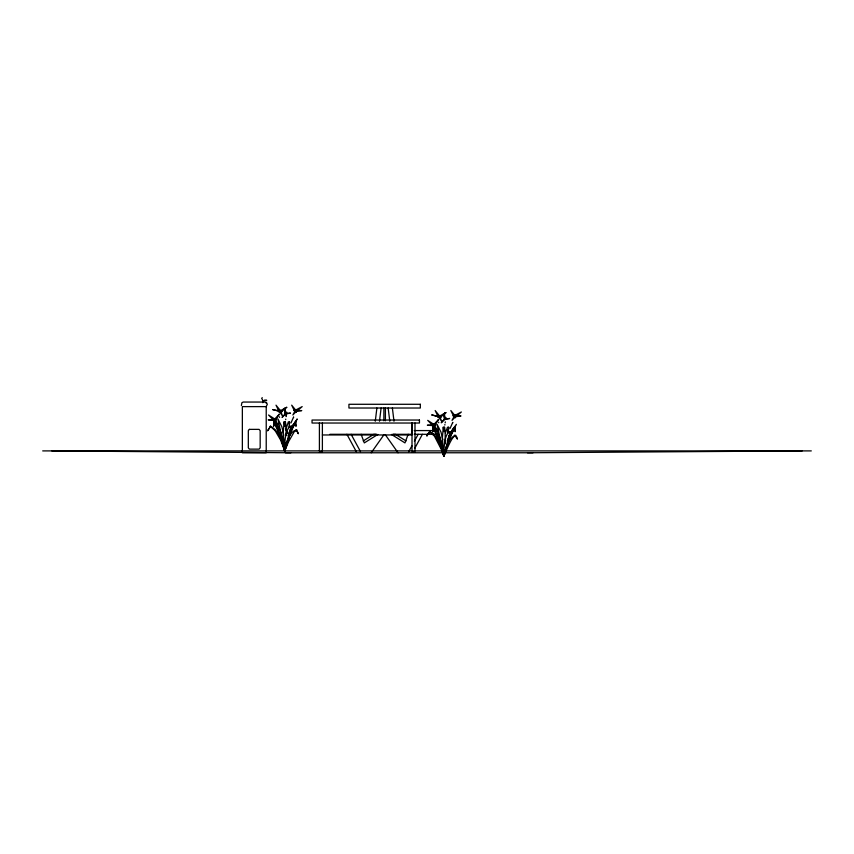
<?xml version="1.0" encoding="UTF-8"?>
<svg xmlns="http://www.w3.org/2000/svg" width="854" height="854" viewBox="0 0 854 854"><rect width="100%" height="100%" fill="white"/><g stroke="black" fill="none" stroke-linecap="round" stroke-linejoin="round"><path stroke-width="1.28" d="M286.901 441.796C288.374 437.451 294.779 424.812 298.302 433.736L296.722 429.946L294.481 431.387L288.609 441.625L284.734 450.955C284.905 442.682 284.425 433.138 289.709 426.242L291.417 426.242L291.673 430.704L289.709 426.242M445.66 451.713L443.899 456.335L443.909 451.99M443.909 450.901C444.358 444.347 444.55 436.928 448.862 431.622L450.57 431.622L450.827 436.084L448.862 431.622M286.175 435.583L285.855 424.406L285.375 421.865L284.104 421.865L283.218 432.668L284.734 450.955L290.52 432.668L295.794 421.865L292.442 425.794L289.058 432.668M293.584 417.531L293.605 416.987M452.737 422.911L452.769 422.367M273.814 421.865L273.622 426.306L274.454 421.865L273.814 421.865L281.062 438.283L284.734 450.955L291.161 430.448M432.967 427.246L432.786 431.686L433.608 427.246L432.967 427.246L440.216 443.664L443.899 456.335L449.674 438.049L454.947 427.246L453.218 428.612L450.485 432.999L447.229 440.963M445.169 443.909L445.19 431.174L444.528 427.246L443.258 427.246L442.372 438.049L443.899 456.335L448.435 440.685M285.695 419.666L285.727 419.122M444.849 425.046L444.881 424.502M278.393 424.502L278.436 423.958M285.759 429.893L288.332 421.865L289.527 421.865L288.951 427.63M437.547 429.882L437.59 429.338M445.372 432.999L447.485 427.246L448.681 427.246L448.104 432.999M289.346 424.118L289.527 421.865M448.681 427.246L448.286 431.686L447.87 429.498M445.212 422.837L445.297 421.855M286.069 415.813L286.143 414.959M444.635 449.791L443.899 456.335L442.425 451.99M286.229 415.588L286.133 416.592M285.674 442.553L284.734 450.955L280.571 439.97L274.956 430.352M267.377 404.059L266.224 406.621L266.224 451.446M375.28 421.214L376.892 408.02M379.496 421.214L381.108 408.02M285.375 421.865L284.734 426.306L284.104 421.865M444.528 427.246L443.899 431.686L443.258 427.246M273.782 420.136L279.29 432.337L284.734 450.955L285.759 444.411L284.734 450.955C282.204 441.977 279.237 431.153 270.643 426.242L267.654 430.704L270.643 426.242M442.724 451.99L443.899 456.335L444.923 449.791M442.767 439.693L441.006 432.135L437.088 424.342L443.899 456.335L444.326 453.784L443.899 456.335L438.444 437.718L432.337 424.342C440.056 433.095 442.564 445.062 443.899 456.335L444.955 451.99M285.973 444.411L284.734 450.955L282.001 438.305M283.752 444.411L284.734 450.955L285.449 447.09M274.113 420.136C281.19 428.74 283.432 440.173 284.734 450.955L285.375 447.496M443.322 452.577L443.899 456.335L444.753 451.713M443.899 456.335L444.368 453.826M289.89 430.352L284.734 450.955L284.574 444.411L284.734 450.955M445.222 450.901L449.044 435.732M285.631 446.13L286.207 444.08M288.076 435.583L288.727 433.64M448.788 439.693L456.367 424.342L451.787 430.715M289.773 430.726L291.417 426.242M448.937 436.106L449.748 433.864M408.137 434.302L404.977 442.906L391.388 434.419M446.119 446.994L450.442 438.817M290.936 423.008L293.456 417.307M291.577 429.509L297.213 418.962L291.545 427.203M450.09 428.388L452.609 422.687M445.735 451.51C447.464 448.766 454.936 428.153 457.456 439.116L454.68 435.326L450.197 439.137M295.559 409.941L292.869 414.969L296.957 410.699M408.767 451.606L411.895 445.841M414.403 441.23L418.161 434.302M414.863 448.147L422.378 434.302M429.797 431.622L426.819 436.084C431.996 423.424 440.771 446.226 442.425 450.901M371.223 452.769L383.873 434.867M262.263 397.665L261.676 398.391L263.011 400.654M263.47 402.053L262.776 402.682L262.776 400.654L266.683 400.654M363.217 440.942L373.668 434.419L376.827 434.419M377.884 434.419L364.295 442.906L361.135 434.302M527.516 452.769L802.141 450.901M264.526 400.088L266.576 400.088M266.224 406.621L242.355 406.621L242.355 451.446M295.527 429.946L296.722 429.946M414.275 430.576L438.251 430.576M329.89 434.302L376.187 434.302M393.075 434.302L411.895 434.302M414.275 434.302L438.091 434.302M392.434 434.419L395.605 434.419L406.056 440.942M322.385 434.964L411.884 434.964L411.884 423.029M454.68 435.326L455.876 435.326M42.7 450.901L811.3 450.901M319.407 452.204L322.385 452.204M412.012 452.204L414.991 452.204M242.355 452.769L266.224 452.769M285.407 452.769L533.003 452.769M51.859 450.901L290.883 452.769M429.316 431.622L434.408 436.106L442.062 450.901M270.163 426.242L275.255 430.726M433.608 427.246L436.33 431.174M274.454 421.865L275.436 423.072M455.417 416.197L450.837 410.539L453.41 415.77M385.4 434.867L398.049 452.769M275.564 423.232L279.301 429.893M351.111 434.302L360.505 451.606M346.895 434.302L356.289 451.606M438.454 435.273L439.671 438.049M441.507 443.664L442.703 448.862M282.354 438.283L283.133 441.625M283.774 435.305L281.852 426.754L277.934 418.962L281.948 438.059M283.443 438.657L283.998 441.187M454.339 427.246L455.161 431.686L454.947 427.246M295.185 421.865L296.007 426.306L295.794 421.865M241.383 405.511L241.885 402.746L243.176 402.053L264.964 402.053L266.683 403.376L266.683 402.714M392.381 408.02L393.993 421.214M388.164 408.02L389.776 421.214M281.297 435.305L281.073 432.647L281.158 435.348M438.678 422.196L438.721 422.741M279.525 416.816L279.557 417.36M414.991 423.029L414.991 450.88M412.012 423.029L412.012 450.88M385.4 408.02L385.4 420.798M383.873 408.02L383.873 420.798M322.385 423.029L322.385 450.88M319.407 423.029L319.407 450.88M285.343 407.753L285.3 414.179L285.343 407.753M444.496 413.133L444.464 419.56L444.496 413.133M286.271 413.432L286.218 414.126L286.271 413.432M445.436 418.812L445.382 419.506L445.436 418.812M296.285 411.713L296.189 412.407L296.178 409.792L302.188 406.611L296.285 411.713M455.438 417.094L455.342 417.787L455.331 415.172L461.352 411.991L455.438 417.094M274.262 418.706L273.985 420.627L268.551 414.991L274.262 418.706M433.416 424.086L433.149 425.997L427.715 420.371L433.416 424.086M278.98 411.116L279.034 411.809L278.98 411.116M438.134 416.496L438.187 417.19L438.134 416.496M287.339 431.878L286.805 433.586L287.339 431.878M280.144 410.294L279.407 412.066L276.013 405.17L280.144 410.294M439.298 415.674L438.561 417.435L435.177 410.55L439.298 415.674M276.269 419.197L273.963 419.88L279.386 414.083L276.269 419.197M435.423 424.566L433.127 425.26L438.55 419.453L435.423 424.566M454.712 415.322L452.033 420.339L456.933 415.215L454.712 415.322M249.379 429.37L248.322 430.629L248.322 447.859L249.379 449.129L259.093 449.129L260.171 447.827L260.171 430.672L259.093 429.37L249.379 429.37M286.218 412.781L282.066 417.435L286.955 412.354L286.218 412.781M445.372 418.161L441.219 422.815L446.119 417.734L445.372 418.161M286.741 407.305L281.703 411.511L279.247 411.308L286.741 407.305M445.895 412.685L440.856 416.891L438.401 416.688L445.895 412.685M440.461 440.685L440.226 438.027L440.461 440.685M276.504 419.634L274.017 420.264L268.188 419.837L276.504 419.634M435.657 425.014L433.17 425.644L427.352 425.217L435.657 425.014M286.421 413.71L285.567 413.859L290.488 413.09L286.421 413.71M445.574 419.09L444.72 419.239L449.642 418.471L445.574 419.09M301.611 410.603L296.263 411.34L293.797 410.443L301.611 410.603M460.776 415.983L455.428 416.709L452.951 415.823L460.776 415.983M420.328 404.284L348.934 404.284L348.934 408.02L420.328 408.02L420.328 404.284M419.442 420.04L312.052 420.04L312.052 423.029L419.442 423.029L419.442 420.04M281.735 411.777L272.704 409.578L281.735 411.777M440.888 417.158L431.857 414.959L440.888 417.158M433.96 424.363L431.654 424.203L436.586 429.103L433.96 424.363M274.807 418.983L272.501 418.834L277.422 423.723L274.807 418.983M296.263 410.817L294.256 410.4L291.684 405.159L296.263 410.817M445.713 418.951L444.72 418.748L443.472 413.774L445.713 418.951M286.56 413.571L285.567 413.368L284.318 408.393L286.56 413.571M439.554 416.069L437.227 415.268L441.774 421.449L439.554 416.069M280.4 410.689L278.073 409.888L282.621 416.069L280.4 410.689"/></g></svg>
